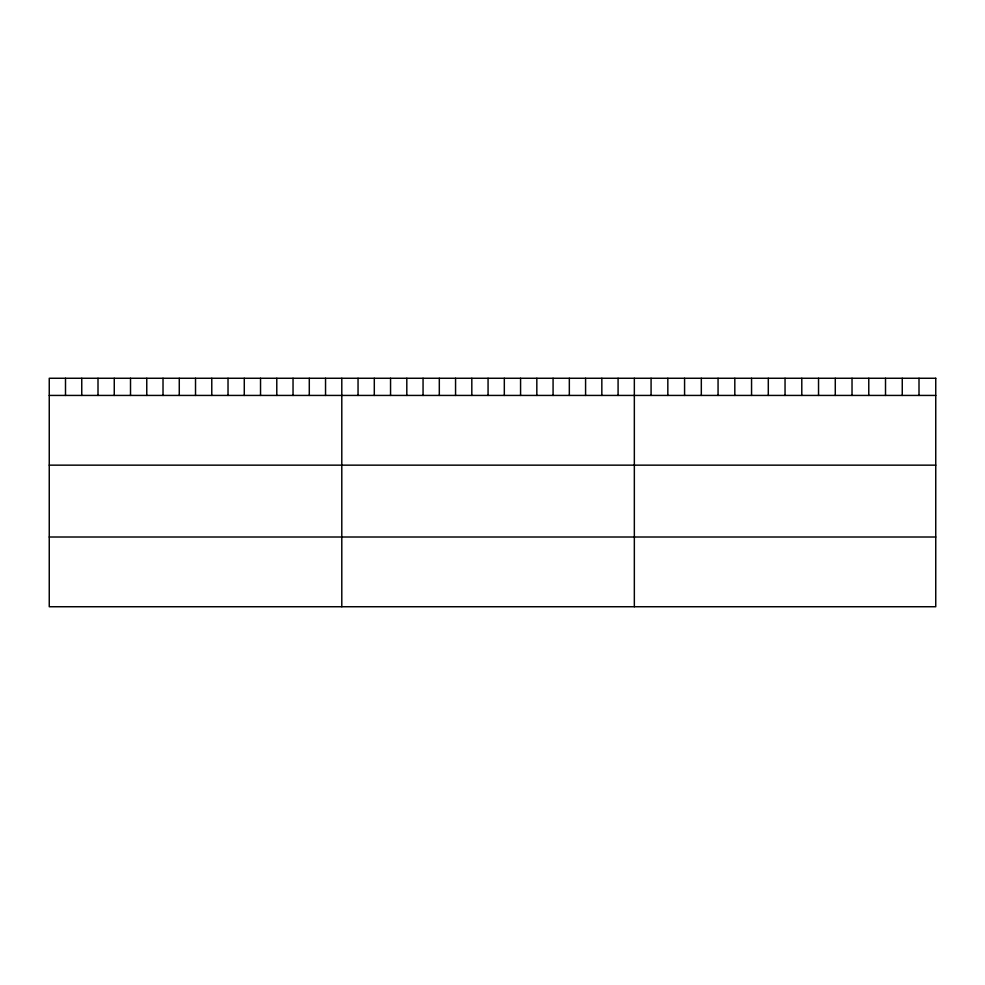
<?xml version="1.0" encoding="UTF-8"?>
<svg xmlns="http://www.w3.org/2000/svg" width="985" height="985" viewBox="0 0 985 985"><rect width="100%" height="100%" fill="white"/><g stroke="black" fill="none" stroke-linecap="round" stroke-linejoin="round"><path stroke-width="1.48" d="M49.25 395.428L935.75 395.428M49.25 465.154L935.75 465.154M49.25 537.01L935.75 537.01M919.005 378.265L919.005 395.428M902.26 378.265L902.26 395.428M885.515 378.265L885.515 395.428M868.77 378.265L868.77 395.428M852.025 378.265L852.025 395.428M835.28 378.265L835.28 395.428M818.535 378.265L818.535 395.428M801.79 378.265L801.79 395.428M785.045 378.265L785.045 395.428M768.3 378.265L768.3 395.428M751.555 378.265L751.555 395.428M734.81 378.265L734.81 395.428M718.065 378.265L718.065 395.428M701.32 378.265L701.32 395.428M684.575 378.265L684.575 395.428M667.83 378.265L667.83 395.428M651.085 378.265L651.085 395.428M634.34 378.265L634.34 606.735M618.087 378.265L618.087 395.428M601.835 378.265L601.835 395.428M585.582 378.265L585.582 395.428M569.33 378.265L569.33 395.428M553.077 378.265L553.077 395.428M536.825 378.265L536.825 395.428M520.572 378.265L520.572 395.428M504.32 378.265L504.32 395.428M488.067 378.265L488.067 395.428M471.815 378.265L471.815 395.428M455.562 378.265L455.562 395.428M439.31 378.265L439.31 395.428M423.058 378.265L423.058 395.428M406.805 378.265L406.805 395.428M390.552 378.265L390.552 395.428M374.3 378.265L374.3 395.428M358.048 378.265L358.048 395.428M341.795 378.265L341.795 606.735M325.542 378.265L325.542 395.428M309.29 378.265L309.29 395.428M293.037 378.265L293.037 395.428M276.785 378.265L276.785 395.428M260.532 378.265L260.532 395.428M244.28 378.265L244.28 395.428M228.027 378.265L228.027 395.428M211.775 378.265L211.775 395.428M195.523 378.265L195.523 395.428M179.27 378.265L179.27 395.428M163.018 378.265L163.018 395.428M146.765 378.265L146.765 395.428M130.512 378.265L130.512 395.428M114.26 378.265L114.26 395.428M98.007 378.265L98.007 395.428M81.755 378.265L81.755 395.428M65.502 378.265L65.502 395.428M935.75 378.265L49.25 378.265L49.25 606.735L935.75 606.735L935.75 378.265"/></g></svg>
